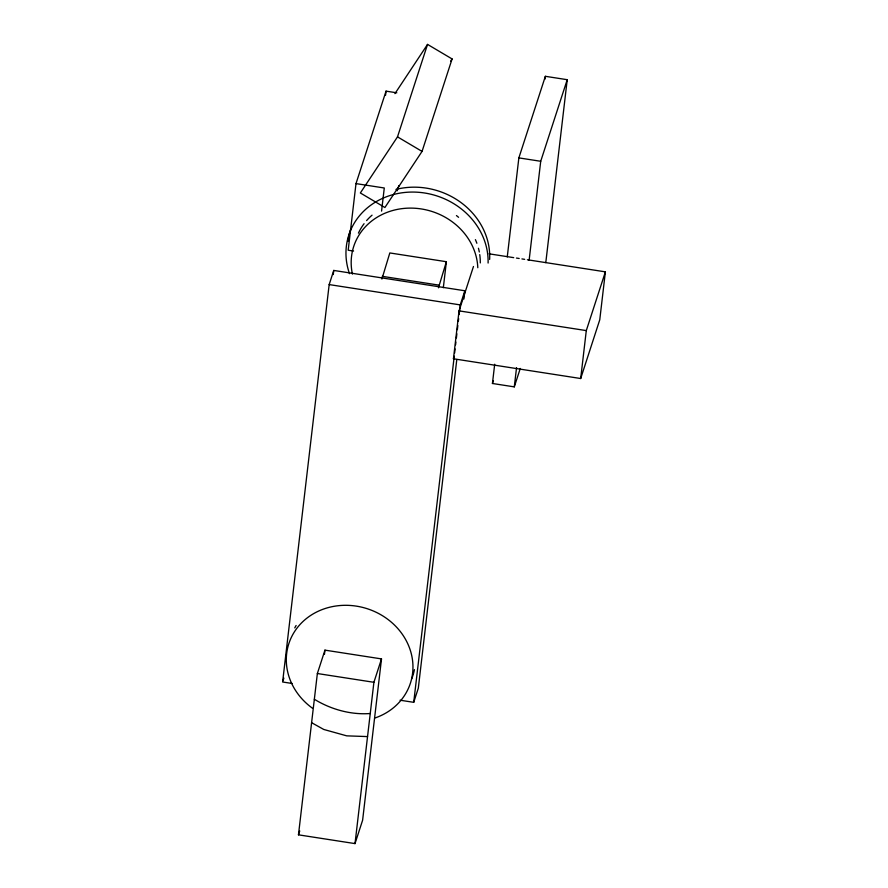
<?xml version="1.0" encoding="UTF-8"?>
<svg xmlns="http://www.w3.org/2000/svg" width="888" height="888" viewBox="0 0 888 888"><rect width="100%" height="100%" fill="white"/><g stroke="black" fill="none" stroke-linecap="round" stroke-linejoin="round"><path stroke-width="1.33" d="M463.891 299.012L464.857 290.764L333.755 270.44L329.171 284.582L282.617 681.995L292.185 683.483M333.278 274.559L333.755 270.44M396.814 92.807L386.047 91.142L355.999 183.605L348.196 250.227L353.579 251.06M298.468 834.831L317.36 673.526L324.953 650.138L381.507 658.907L362.615 820.212L355.011 843.6L298.468 834.831L299.733 830.935M385.57 95.216L386.047 91.142M324.475 654.245L324.953 650.138M381.574 211.1L384.282 187.99L355.999 183.605M381.907 279.043L389.821 252.947L446.375 261.716L443.334 287.69M355.011 843.6L373.904 682.295L381.507 658.907M438.461 287.812L446.375 261.716M527.394 259.762L605.383 271.85L599.766 319.78L580.685 378.521L453.446 358.785L459.052 310.867L473.471 266.489M400.055 700.21L413.719 702.319L454.134 357.165M454.623 353.036L455.1 348.906M455.588 344.788L455.91 342.035M456.399 337.906L456.876 333.788M457.364 329.659L457.842 325.53M458.33 321.412L458.652 318.659M459.129 314.53L460.262 304.906L464.857 290.764M456.798 359.518L418.315 688.178L413.719 702.319M520.279 368.453L514.285 386.868L492.44 383.483L494.694 364.224M507.259 256.932L518.858 157.886L545.365 76.312L567.221 79.698L545.787 262.648M545.043 79.065L545.365 76.312M514.285 386.868L516.55 367.61M529.115 260.317L540.714 161.283L567.221 79.698M580.685 378.521L586.291 330.591L605.383 271.85M397.502 136.863L427.539 44.4L452.092 58.941L422.055 151.404L384.904 207.514L360.35 192.974L397.502 136.863L422.055 151.404M397.202 190.798L398.901 185.592M283.039 680.708L283.871 678.143M453.446 358.785L454.29 356.177M492.44 383.483L493.295 380.852M394.938 93.64L427.539 44.4M450.582 61.228L452.092 58.941M370.252 713.508C350.893 715.029 330.78 709.368 314.341 699.245M367.543 736.585L346.731 735.852L323.765 729.459L311.599 722.688M518.858 157.886L540.714 161.283M489.088 253.824L513.708 257.642M516.45 258.064L519.18 258.486M521.922 258.919L524.653 259.34M382.229 276.334L438.772 285.104M329.171 284.582L460.262 304.906M459.052 310.867L586.291 330.591M317.36 673.526L373.904 682.295M349.495 273.682A71.75 64.491 18 0 1 406.726 192.285A71.75 64.491 18 0 1 488.1 263.048M347.941 241.425A71.75 64.491 18 0 1 350.882 228.771M395.981 189.388A71.75 64.491 18 0 1 489.643 259.463M352.425 274.103A63.925 57.454 18 0 1 407.059 208.192A63.925 57.454 18 0 1 477.8 267.721M358.419 233.144A63.925 57.454 18 0 1 364.069 223.698M366.6 220.59A63.925 57.454 18 0 1 372.05 215.174M456.443 215.573A63.925 57.454 18 0 1 458.574 217.316M475.402 239.638A63.925 57.454 18 0 1 476.867 243.268M478.443 248.24A63.925 57.454 18 0 1 479.298 251.992M479.742 254.612A63.925 57.454 18 0 1 480.297 262.926M312.332 708.125A63.925 57.454 18 0 1 305.705 619.103A63.925 57.454 18 0 1 402.186 634.065A63.925 57.454 18 0 1 375.313 717.881M294.761 627.883A63.925 57.454 18 0 1 296.115 625.485M414.43 669.641A63.925 57.454 18 0 1 411.71 678.832"/></g></svg>
